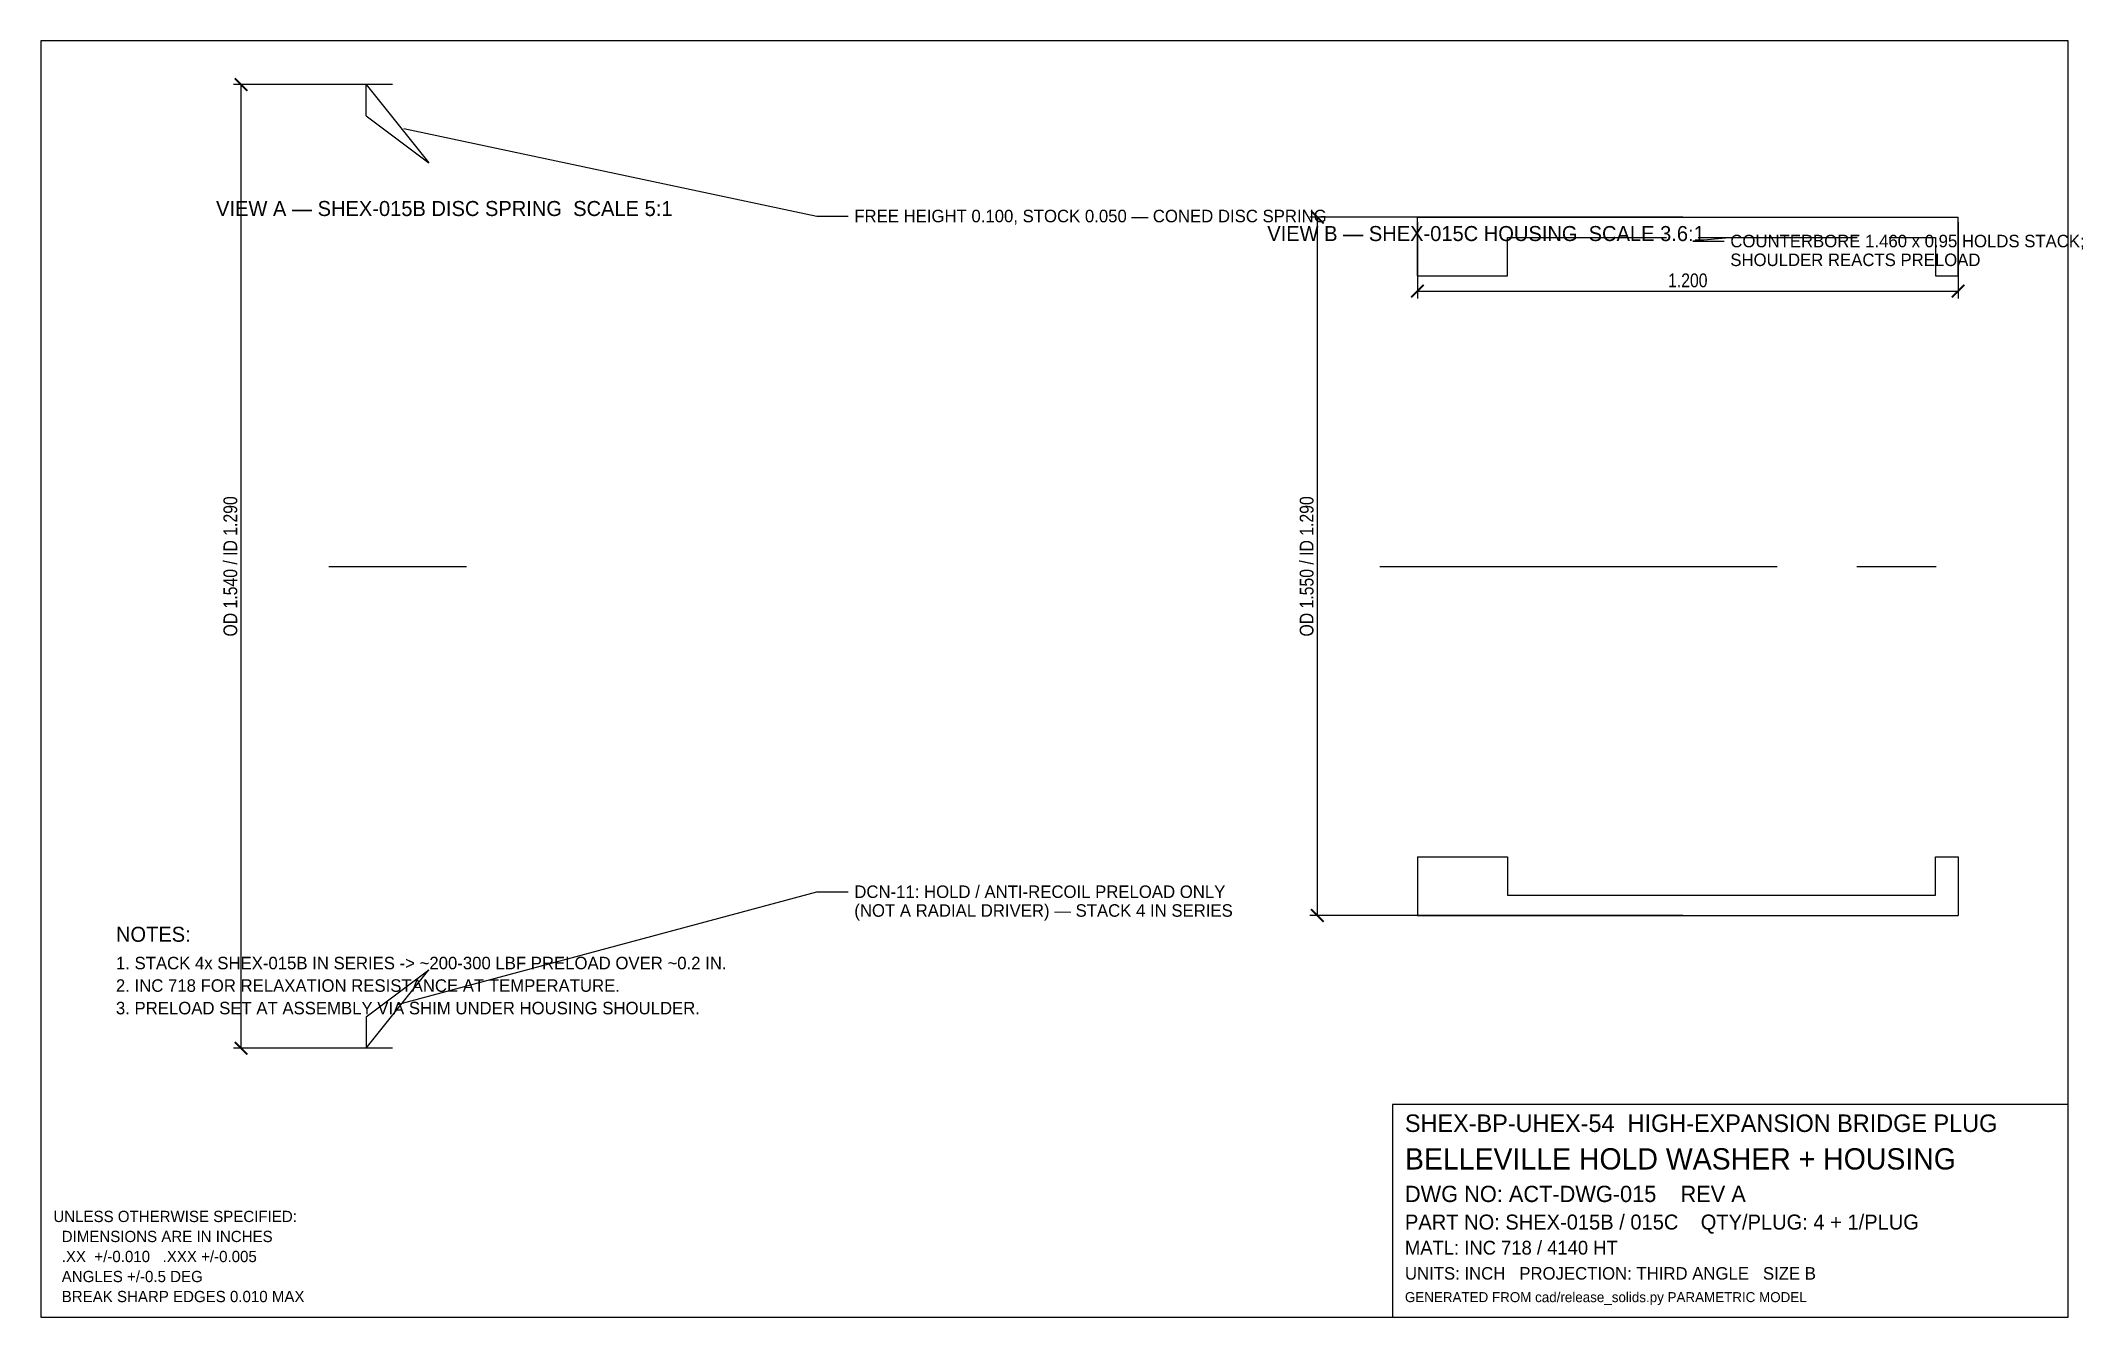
# Model space of a CAD drawing. Header units: inches. Extents: x 0.4 to 16.7, y 0.4 to 10.6.
import ezdxf

# ---------------------------------------------------------------- set-up
doc = ezdxf.new("R2010")
doc.units = ezdxf.units.IN
doc.linetypes.add('CENTER', pattern=[5.08, 3.175, -0.635, 0.635, -0.635])
doc.linetypes.add('DASHED', pattern=[1.524, 1.27, -0.254])
for name, color, linetype in [('BORDER', 7, 'CONTINUOUS'), ('CENTER', 1, 'CENTER'), ('DIM', 4, 'CONTINUOUS'), ('GEOM', 7, 'CONTINUOUS'), ('HIDDEN', 8, 'DASHED'), ('TEXT', 7, 'CONTINUOUS')]:
    doc.layers.add(name, color=color, linetype=linetype)
doc.styles.add('OpenSansCondensed-Light', font='OpenSansCondensed-Light.ttf')
doc.dimstyles.new('EZDXF', dxfattribs={"dimtxt": 0.11, "dimasz": 0.1, "dimexe": 0.06, "dimexo": 0.04, "dimgap": 0.03, "dimtad": 1, "dimdec": 3, "dimlfac": 100, "dimzin": 12, "dimdsep": 46, "dimtxsty": 'OpenSansCondensed-Light', "dimblk": 'ARCHTICK', "dimcen": 2.5, "dimazin": 3, "dimtfac": 0.5, "dimtmove": 2, "dimatfit": 3})

# ---------------------------------------------------------------- blocks, each defined once
blk = doc.blocks.new('_ARCHTICK')
at = {"color": 0, "linetype": 'BYBLOCK', "const_width": 0.15}
blk.add_lwpolyline([(-0.5, -0.5), (0.5, 0.5)], dxfattribs=at)

msp = doc.modelspace()

# ---------------------------------------------------------------- linework, layer by layer
at = {"layer": 'BORDER'}
for points in [[(0.4, 0.4), (16.6, 0.4), (16.6, 10.6), (0.4, 10.6), (0.4, 0.4)], [(11.2, 0.4), (16.6, 0.4), (16.6, 2.1), (11.2, 2.1), (11.2, 0.4)]]:
    msp.add_lwpolyline(points, dxfattribs=at)
at = {"layer": 'CENTER'}
for p, q in [((2.7, 6.4), (3.8, 6.4)), ((11.1, 6.4), (16.02, 6.4))]:
    msp.add_line(p, q, dxfattribs=at)
at = {"layer": 'DIM'}
for points in [[(3.3, 9.9), (6.6, 9.2), (6.85, 9.2)], [(13.92, 9.028), (13.6, 9), (13.85, 9)], [(3.25, 2.9), (6.6, 3.8), (6.85, 3.8)]]:
    msp.add_lwpolyline(points, dxfattribs=at)
at = {"layer": 'GEOM'}
for p, q in [((3, 10), (3, 10.25)), ((3.5, 9.625), (3.5, 9.625)), ((11.4, 8.722), (11.4, 9.19)), ((15.72, 8.722), (15.72, 9.19)), ((11.4, 4.078), (11.4, 3.61)), ((15.72, 4.078), (15.72, 3.61)), ((3.5, 3.175), (3.5, 3.175)), ((3, 2.8), (3, 2.55))]:
    msp.add_line(p, q, dxfattribs=at)
for points in [[(3, 10.25), (3.5, 9.625)], [(11.4, 9.19), (15.72, 9.19)], [(11.4, 4.078), (12.12, 4.078), (12.12, 3.772), (15.54, 3.772), (15.54, 4.078), (15.72, 4.078)], [(11.4, 3.61), (15.72, 3.61)], [(3, 2.55), (3.5, 3.175)], [(3, 2.8), (3.5, 3.175)]]:
    msp.add_lwpolyline(points, dxfattribs=at)
at = {"layer": 'HIDDEN'}
for points in [[(3, 10), (3.5, 9.625)], [(11.4, 8.722), (12.12, 8.722), (12.12, 9.028), (15.54, 9.028), (15.54, 8.722), (15.72, 8.722)]]:
    msp.add_lwpolyline(points, dxfattribs=at)

# ---------------------------------------------------------------- texts
at = {"layer": 'TEXT'}
for s, height, p in [('VIEW A — SHEX-015B DISC SPRING  SCALE 5:1', 0.12, (1.8, 9.2)), ('FREE HEIGHT 0.100, STOCK 0.050 — CONED DISC SPRING', 0.1, (6.9, 9.15)), ('VIEW B — SHEX-015C HOUSING  SCALE 3.6:1', 0.12, (10.2, 9)), ('COUNTERBORE 1.460 x 0.95 HOLDS STACK;', 0.1, (13.9, 8.95)), ('SHOULDER REACTS PRELOAD', 0.1, (13.9, 8.8)), ('DCN-11: HOLD / ANTI-RECOIL PRELOAD ONLY', 0.1, (6.9, 3.75)), ('(NOT A RADIAL DRIVER) — STACK 4 IN SERIES', 0.1, (6.9, 3.6)), ('NOTES:', 0.12, (1, 3.4)), ('1. STACK 4x SHEX-015B IN SERIES -> ~200-300 LBF PRELOAD OVER ~0.2 IN.', 0.1, (1, 3.18)), ('2. INC 718 FOR RELAXATION RESISTANCE AT TEMPERATURE.', 0.1, (1, 3)), ('3. PRELOAD SET AT ASSEMBLY VIA SHIM UNDER HOUSING SHOULDER.', 0.1, (1, 2.82)), ('SHEX-BP-UHEX-54  HIGH-EXPANSION BRIDGE PLUG', 0.14, (11.3, 1.88)), ('BELLEVILLE HOLD WASHER + HOUSING', 0.17, (11.3, 1.58)), ('DWG NO: ACT-DWG-015    REV A', 0.13, (11.3, 1.32)), ('UNLESS OTHERWISE SPECIFIED:', 0.09, (0.5, 1.16)), ('PART NO: SHEX-015B / 015C    QTY/PLUG: 4 + 1/PLUG', 0.12, (11.3, 1.1)), ('  DIMENSIONS ARE IN INCHES', 0.09, (0.5, 1)), ('MATL: INC 718 / 4140 HT', 0.11, (11.3, 0.9)), ('  .XX  +/-0.010   .XXX +/-0.005', 0.09, (0.5, 0.84)), ('  ANGLES +/-0.5 DEG', 0.09, (0.5, 0.68)), ('UNITS: INCH   PROJECTION: THIRD ANGLE   SIZE B', 0.1, (11.3, 0.7)), ('  BREAK SHARP EDGES 0.010 MAX', 0.09, (0.5, 0.52)), ('GENERATED FROM cad/release_solids.py PARAMETRIC MODEL', 0.08, (11.3, 0.52))]:
    msp.add_text(s, height=height, dxfattribs=at).set_placement(p)

# ---------------------------------------------------------------- dimensions: what is measured, and where the dimension line sits
at = {"layer": 'DIM'}
for base, p1, p2, text, override in [((2, 2.55), (3.25, 2.55), (3.25, 10.25), 'OD 1.540 / ID 1.290', {"dimlfac": 0.2}), ((10.6, 3.61), (13.56, 3.61), (13.56, 9.19), 'OD 1.550 / ID 1.290', {"dimlfac": 0.277778})]:
    msp.add_linear_dim(base=base, p1=p1, p2=p2, angle=90, text=text, dimstyle='EZDXF', override=override, dxfattribs=at).render()
msp.add_linear_dim(base=(11.4, 8.6), p1=(11.4, 9.19), p2=(15.72, 9.19), text='1.200', dimstyle='EZDXF', override={"dimlfac": 0.277778}, dxfattribs=at).render()

doc.saveas('drawing.dxf')
